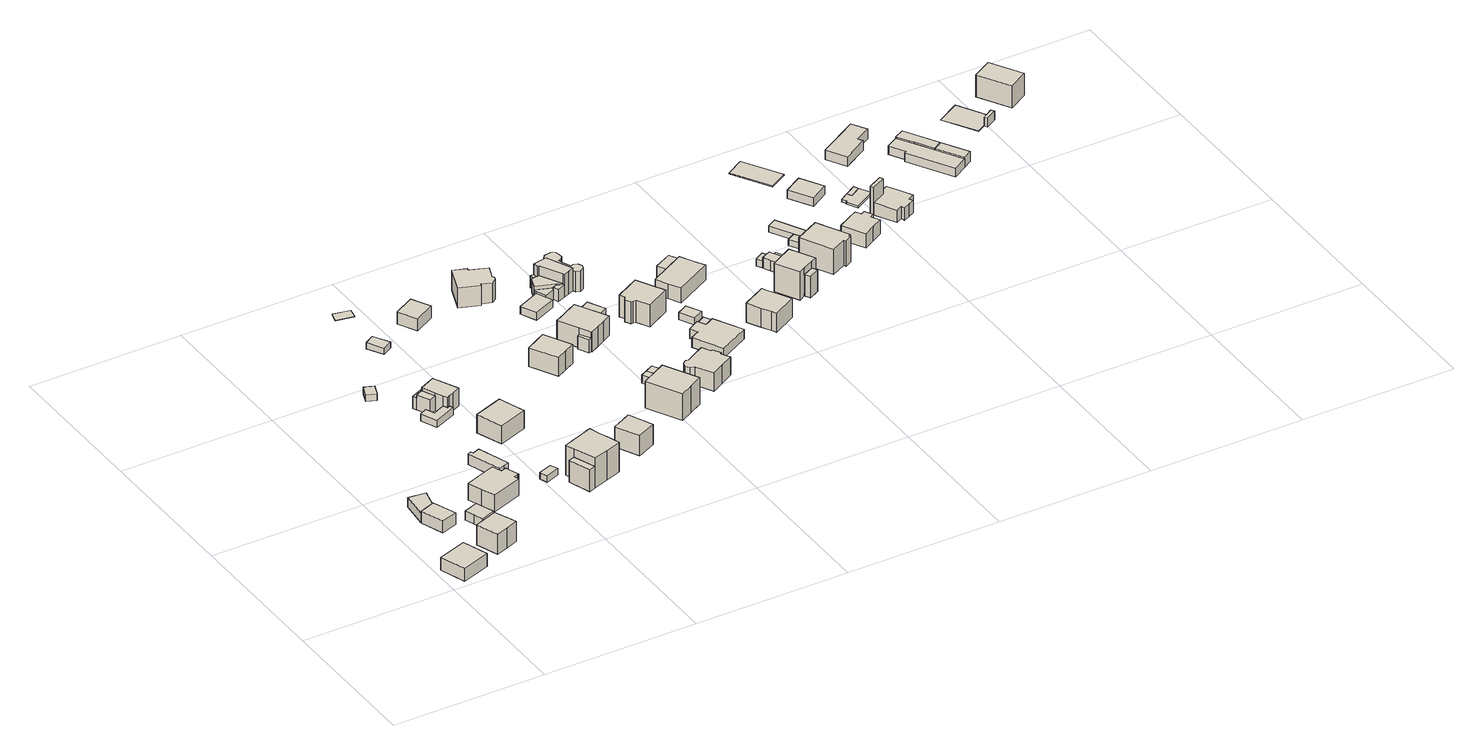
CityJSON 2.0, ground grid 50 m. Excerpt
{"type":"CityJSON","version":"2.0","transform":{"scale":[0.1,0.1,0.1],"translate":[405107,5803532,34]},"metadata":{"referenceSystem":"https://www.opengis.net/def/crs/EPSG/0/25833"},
"CityObjects":{
"building1":{"type":"Building","attributes":{"Gemeindeschluessel":"11000009","BezugspunktDach":"2200","function":"31001_1010","measuredHeight":5.51,"storeysAboveGround":1},"address":[{"country":"Germany","locality":"Berlin","thoroughfareNumber":"246","thoroughfareName":"Waldstraße"}],"geometry":[{"type":"Solid","lod":"1","boundaries":[[[[0,1,2,3]],[[4,5,6,7]],[[4,7,3,2]],[[5,4,2,1]],[[6,5,1,0]],[[7,6,0,3]]]]}]},
"building2":{"type":"Building","attributes":{"Gemeindeschluessel":"11000009","BezugspunktDach":"2200","function":"31001_2463","measuredHeight":4.89,"storeysAboveGround":1},"address":[{"country":"Germany","locality":"Berlin","thoroughfareNumber":"244 (3)","thoroughfareName":"Waldstraße"}],"geometry":[{"type":"Solid","lod":"1","boundaries":[[[[8,9,10,11,12]],[[13,14,15,16,17]],[[13,17,12,11]],[[14,13,11,10]],[[15,14,10,9]],[[16,15,9,8]],[[17,16,8,12]]]]}]},
"building3":{"type":"Building","attributes":{"Gemeindeschluessel":"11000009","BezugspunktDach":"2200","function":"31001_2723","measuredHeight":3.29,"storeysAboveGround":1},"address":[{"country":"Germany","locality":"Berlin","thoroughfareNumber":"244 (4)","thoroughfareName":"Waldstraße"}],"geometry":[{"type":"Solid","lod":"1","boundaries":[[[[18,19,20,21]],[[22,23,14,17]],[[22,17,21,20]],[[23,22,20,19]],[[14,23,19,18]],[[17,14,18,21]]]]}]},
"building4":{"type":"Building","attributes":{"Gemeindeschluessel":"11000009","function":"31001_1010"},"address":[{"country":"Germany","locality":"Berlin","thoroughfareNumber":"244","thoroughfareName":"Waldstraße"}],"children":["building4-1","building4-2"]},
"building4-1":{"type":"BuildingPart","attributes":{"BezugspunktDach":"2200","measuredHeight":8.84,"storeysAboveGround":1},"parents":["building4"],"geometry":[{"type":"MultiSurface","lod":"1","boundaries":[[[24,25,26,27,28,29,30,31,32]],[[33,34,35,36,37,38,39,40,41]],[[33,41,32,31]],[[34,33,31,30]],[[42,43,30,29]],[[36,35,29,28]],[[37,36,28,27]],[[38,37,27,26]],[[39,38,26,25]],[[40,39,25,24]],[[41,40,24,32]],[[35,34,43,42]]]}]},
"building4-2":{"type":"BuildingPart","attributes":{"BezugspunktDach":"2200","measuredHeight":4.68,"storeysAboveGround":1},"parents":["building4"],"geometry":[{"type":"Solid","lod":"1","boundaries":[[[[42,44,45,46,47,48,43]],[[49,50,51,52,36,35,34]],[[49,34,43,48]],[[50,49,48,47]],[[51,50,47,46]],[[52,51,46,45]],[[36,52,45,44]],[[35,36,44,42]],[[34,35,42,43]]]]}]},
"building5":{"type":"Building","attributes":{"Gemeindeschluessel":"11000009","BezugspunktDach":"2200","function":"31001_2000","measuredHeight":2.93,"storeysAboveGround":1},"address":[{"country":"Germany","locality":"Berlin","thoroughfareNumber":"244 (1)","thoroughfareName":"Waldstraße"}],"geometry":[{"type":"Solid","lod":"1","boundaries":[[[[53,54,55,56]],[[57,58,59,60]],[[57,60,56,55]],[[58,57,55,54]],[[59,58,54,53]],[[60,59,53,56]]]]}]},
"building6":{"type":"Building","attributes":{"Gemeindeschluessel":"11000009","BezugspunktDach":"2200","function":"31001_2000","measuredHeight":3.67,"storeysAboveGround":1},"address":[{"country":"Germany","locality":"Berlin","thoroughfareNumber":"244 (2)","thoroughfareName":"Waldstraße"}],"geometry":[{"type":"Solid","lod":"1","boundaries":[[[[61,62,63,64,65,66]],[[67,68,69,70,71,72]],[[67,72,66,65]],[[68,67,65,64]],[[69,68,64,63]],[[70,69,63,62]],[[71,70,62,61]],[[72,71,61,66]]]]}]},
"building7":{"type":"Building","attributes":{"Gemeindeschluessel":"11000009","BezugspunktDach":"2200","function":"31001_1010","measuredHeight":7.66,"storeysAboveGround":1},"address":[{"country":"Germany","locality":"Berlin","thoroughfareNumber":"242","thoroughfareName":"Waldstraße"}],"geometry":[{"type":"Solid","lod":"1","boundaries":[[[[73,74,75,76,77,78,79,80,81,82,83,84]],[[85,86,87,88,89,90,91,92,93,94,95,96]],[[85,96,84,83]],[[86,85,83,82]],[[87,86,82,81]],[[88,87,81,80]],[[89,88,80,79]],[[90,89,79,78]],[[91,90,78,77]],[[92,91,77,76]],[[93,92,76,75]],[[94,93,75,74]],[[95,94,74,73]],[[96,95,73,84]]]]}]},
"building8":{"type":"Building","attributes":{"Gemeindeschluessel":"11000009","BezugspunktDach":"2200","function":"31001_2000","measuredHeight":4.67,"storeysAboveGround":1},"address":[{"country":"Germany","locality":"Berlin","thoroughfareNumber":"242 (1)","thoroughfareName":"Waldstraße"}],"geometry":[{"type":"Solid","lod":"1","boundaries":[[[[97,98,99,100,101,102,103,104]],[[105,106,107,108,109,110,111,112]],[[105,112,104,103]],[[106,105,103,102]],[[107,106,102,101]],[[108,107,101,100]],[[109,108,100,99]],[[110,109,99,98]],[[111,110,98,97]],[[112,111,97,104]]]]}]},
"building9":{"type":"Building","attributes":{"Gemeindeschluessel":"11000009","BezugspunktDach":"2200","function":"31001_2000","measuredHeight":2.25,"storeysAboveGround":1},"address":[{"country":"Germany","locality":"Berlin","thoroughfareNumber":"1 (2)","thoroughfareName":"Heckenweg"}],"geometry":[{"type":"Solid","lod":"1","boundaries":[[[[113,114,115,116]],[[117,118,119,120]],[[117,120,116,115]],[[118,117,115,114]],[[119,118,114,113]],[[120,119,113,116]]]]}]},
"building10":{"type":"Building","attributes":{"Gemeindeschluessel":"11000009","BezugspunktDach":"2200","function":"31001_2000","measuredHeight":2.16,"storeysAboveGround":1},"address":[{"country":"Germany","locality":"Berlin","thoroughfareNumber":"240 (1)","thoroughfareName":"Waldstraße"}],"geometry":[{"type":"Solid","lod":"1","boundaries":[[[[121,122,123,124]],[[125,126,127,128]],[[125,128,124,123]],[[126,125,123,122]],[[127,126,122,121]],[[128,127,121,124]]]]}]},
"building11":{"type":"Building","attributes":{"Gemeindeschluessel":"11000009","BezugspunktDach":"2200","function":"31001_2000","measuredHeight":2.41,"storeysAboveGround":1},"address":[{"country":"Germany","locality":"Berlin","thoroughfareNumber":"1 (1)","thoroughfareName":"Heckenweg"}],"geometry":[{"type":"Solid","lod":"1","boundaries":[[[[129,130,131,132,133,134,135,136]],[[137,138,139,140,141,142,143,144]],[[137,144,136,135]],[[138,137,135,134]],[[139,138,134,133]],[[140,139,133,132]],[[141,140,132,131]],[[142,141,131,130]],[[143,142,130,129]],[[144,143,129,136]]]]}]},
"building12":{"type":"Building","attributes":{"Gemeindeschluessel":"11000009","function":"31001_1010"},"address":[{"country":"Germany","locality":"Berlin","thoroughfareNumber":"1","thoroughfareName":"Heckenweg"}],"children":["building12-1","building12-2","building12-3"]},
"building12-1":{"type":"BuildingPart","attributes":{"BezugspunktDach":"2200","measuredHeight":7.03,"storeysAboveGround":2},"parents":["building12"],"geometry":[{"type":"MultiSurface","lod":"1","boundaries":[[[145,146,147,148,149,150,151,152,153,154]],[[155,156,157,158,159,141,140,139,160,161]],[[162,163,154,153]],[[156,155,153,152],[156,164,162,155]],[[157,156,152,151]],[[158,157,151,150]],[[159,158,150,149]],[[141,159,149,148]],[[140,141,148,147]],[[139,140,147,146]],[[160,139,146,145]],[[165,166,145,154]],[[155,161,163,162]],[[162,164,156,155]],[[161,160,166,165]]]}]},
"building12-2":{"type":"BuildingPart","attributes":{"BezugspunktDach":"2200","measuredHeight":5.03,"storeysAboveGround":2},"parents":["building12"],"geometry":[{"type":"MultiSurface","lod":"1","boundaries":[[[167,166,165,168]],[[161,160,169,170]],[[161,170,161,163,171,168,165]],[[169,160,166,167]],[[170,169,167,168]],[[171,163,161,170]],[[161,165,166,160]]]}]},
"building12-3":{"type":"BuildingPart","attributes":{"BezugspunktDach":"2200","measuredHeight":3.96,"storeysAboveGround":2},"parents":["building12"],"geometry":[{"type":"MultiSurface","lod":"1","boundaries":[[[171,164,172,173]],[[174,156,170,175]],[[174,175,173,172]],[[156,174,172,164]],[[175,170,171,173]],[[155,162,163,161]],[[161,163,171,170]],[[156,164,162,155]]]}]},
"building13":{"type":"Building","attributes":{"Gemeindeschluessel":"11000009","BezugspunktDach":"2200","function":"31001_1010","measuredHeight":7.58,"storeysAboveGround":1},"address":[{"country":"Germany","locality":"Berlin","thoroughfareNumber":"240A","thoroughfareName":"Waldstraße"}],"geometry":[{"type":"Solid","lod":"1","boundaries":[[[[176,177,178,179,180]],[[181,182,183,184,185]],[[181,185,180,179]],[[182,181,179,178]],[[183,182,178,177]],[[184,183,177,176]],[[185,184,176,180]]]]}]},
"building14":{"type":"Building","attributes":{"Gemeindeschluessel":"11000009","function":"31001_1010"},"address":[{"country":"Germany","locality":"Berlin","thoroughfareNumber":"240","thoroughfareName":"Waldstraße"}],"children":["building14-1","building14-2","building14-3"]},
"building14-1":{"type":"BuildingPart","attributes":{"BezugspunktDach":"2200","measuredHeight":12.95,"storeysAboveGround":2},"parents":["building14"],"geometry":[{"type":"MultiSurface","lod":"1","boundaries":[[[186,187,188,189,190,191,192,193,194,195]],[[196,197,198,199,200,201,202,203,204,205]],[[196,205,195,194]],[[197,196,194,193]],[[198,197,193,192]],[[199,198,192,191]],[[206,207,199,191,190]],[[201,200,190,189]],[[202,201,189,188]],[[203,202,188,187]],[[208,209,203,187,186]],[[205,204,186,195]],[[200,199,207,206]],[[204,203,209,208]]]}]},
"building14-2":{"type":"BuildingPart","attributes":{"BezugspunktDach":"2200","measuredHeight":7.35,"storeysAboveGround":2},"parents":["building14"],"geometry":[{"type":"MultiSurface","lod":"1","boundaries":[[[210,209,208,211]],[[204,203,212,213]],[[204,213,211,208]],[[212,203,209,210]],[[213,212,210,211]],[[203,204,208,209,214]]]}]},
"building14-3":{"type":"BuildingPart","attributes":{"BezugspunktDach":"2200","measuredHeight":8.91,"storeysAboveGround":2},"parents":["building14"],"geometry":[{"type":"Solid","lod":"1","boundaries":[[[[206,215,216,207]],[[217,218,200,199]],[[217,199,207,216]],[[218,217,216,215]],[[200,218,215,206]],[[200,206,200,199]],[[199,200,206,207]]]]}]},
"building15":{"type":"Building","attributes":{"Gemeindeschluessel":"11000009","BezugspunktDach":"2200","function":"31001_2000","measuredHeight":2.08,"storeysAboveGround":1},"address":[{"country":"Germany","locality":"Berlin","thoroughfareNumber":"1 (3)","thoroughfareName":"Heckenweg"}],"geometry":[{"type":"Solid","lod":"1","boundaries":[[[[219,220,221,222]],[[223,224,225,226]],[[223,226,222,221]],[[224,223,221,220]],[[225,224,220,219]],[[226,225,219,222]]]]}]},
"building16":{"type":"Building","attributes":{"Gemeindeschluessel":"11000009","BezugspunktDach":"2200","function":"31001_2000","measuredHeight":0.086,"storeysAboveGround":1},"address":[{"country":"Germany","locality":"Berlin","thoroughfareNumber":"2 (1)","thoroughfareName":"Heckenweg"}],"geometry":[{"type":"Solid","lod":"1","boundaries":[[[[227,228,229,230,231]],[[232,233,234,235,236]],[[232,236,231,230]],[[233,232,230,229]],[[234,233,229,228]],[[235,234,228,227]],[[236,235,227,231]]]]}]},
"building17":{"type":"Building","attributes":{"Gemeindeschluessel":"11000009","BezugspunktDach":"2200","function":"31001_1010","measuredHeight":8.72,"storeysAboveGround":2},"address":[{"country":"Germany","locality":"Berlin","thoroughfareNumber":"238","thoroughfareName":"Waldstraße"}],"geometry":[{"type":"Solid","lod":"1","boundaries":[[[[237,238,239,240]],[[241,242,243,244]],[[241,244,240,239]],[[242,241,239,238]],[[243,242,238,237]],[[244,243,237,240]]]]}]},
"building18":{"type":"Building","attributes":{"Gemeindeschluessel":"11000009","BezugspunktDach":"2200","function":"31001_1010","measuredHeight":5.09,"storeysAboveGround":1},"address":[{"country":"Germany","locality":"Berlin","thoroughfareNumber":"2","thoroughfareName":"Heckenweg"}],"geometry":[{"type":"Solid","lod":"1","boundaries":[[[[245,246,247,248,249]],[[250,251,252,253,254]],[[250,254,249,248]],[[251,250,248,247]],[[252,251,247,246]],[[253,252,246,245]],[[254,253,245,249]]]]}]},
"building19":{"type":"Building","attributes":{"Gemeindeschluessel":"11000009","BezugspunktDach":"2200","function":"31001_1010","measuredHeight":7.8,"storeysAboveGround":1},"address":[{"country":"Germany","locality":"Berlin","thoroughfareNumber":"5","thoroughfareName":"Heckenweg"}],"geometry":[{"type":"Solid","lod":"1","boundaries":[[[[255,256,257,258,259,260]],[[261,262,263,264,265,266]],[[261,266,260,259]],[[262,261,259,258]],[[263,262,258,257]],[[264,263,257,256]],[[265,264,256,255]],[[266,265,255,260]]]]}]},
"building20":{"type":"Building","attributes":{"Gemeindeschluessel":"11000009","BezugspunktDach":"2200","function":"31001_1010","measuredHeight":10.52,"storeysAboveGround":1},"address":[{"country":"Germany","locality":"Berlin","thoroughfareNumber":"236","thoroughfareName":"Waldstraße"}],"geometry":[{"type":"Solid","lod":"1","boundaries":[[[[267,268,269,270,271,272]],[[273,274,275,276,277,278]],[[273,278,272,271]],[[274,273,271,270]],[[275,274,270,269]],[[276,275,269,268]],[[277,276,268,267]],[[278,277,267,272]]]]}]},
"building21":{"type":"Building","attributes":{"Gemeindeschluessel":"11000009","BezugspunktDach":"2200","function":"31001_1010","measuredHeight":6.75,"storeysAboveGround":1},"address":[{"country":"Germany","locality":"Berlin","thoroughfareNumber":"3","thoroughfareName":"Heckenweg"}],"geometry":[{"type":"Solid","lod":"1","boundaries":[[[[279,280,281,282,283,284,285,286,287,288,289]],[[290,291,292,293,294,295,296,297,298,299,300]],[[290,300,289,288]],[[291,290,288,287]],[[292,291,287,286]],[[293,292,286,285]],[[294,293,285,284]],[[295,294,284,283]],[[296,295,283,282]],[[297,296,282,281]],[[298,297,281,280]],[[299,298,280,279]],[[300,299,279,289]]]]}]},
"building22":{"type":"Building","attributes":{"Gemeindeschluessel":"11000009","BezugspunktDach":"2200","function":"51009_1610","measuredHeight":4.57,"storeysAboveGround":0},"address":[{"country":"Germany","locality":"Berlin"}],"geometry":[{"type":"Solid","lod":"1","boundaries":[[[[301,302,303,304]],[[305,306,307,308]],[[305,308,304,303]],[[306,305,303,302]],[[307,306,302,301]],[[308,307,301,304]]]]}]},
"building23":{"type":"Building","attributes":{"Gemeindeschluessel":"11000009","BezugspunktDach":"2200","function":"31001_2000","measuredHeight":2.62,"storeysAboveGround":1},"address":[{"country":"Germany","locality":"Berlin","thoroughfareNumber":"236 (1)","thoroughfareName":"Waldstraße"}],"geometry":[{"type":"Solid","lod":"1","boundaries":[[[[309,310,311,312]],[[313,314,315,316]],[[313,316,312,311]],[[314,313,311,310]],[[315,314,310,309]],[[316,315,309,312]]]]}]},
"building24":{"type":"Building","attributes":{"Gemeindeschluessel":"11000009","BezugspunktDach":"2200","function":"31001_2000","measuredHeight":2.77,"storeysAboveGround":1},"address":[{"country":"Germany","locality":"Berlin","thoroughfareNumber":"234 (1)","thoroughfareName":"Waldstraße"}],"geometry":[{"type":"Solid","lod":"1","boundaries":[[[[310,317,318,311]],[[319,320,321,322]],[[319,322,311,318]],[[320,319,318,317]],[[321,320,317,310]],[[322,321,310,311]]]]}]},
"building25":{"type":"Building","attributes":{"Gemeindeschluessel":"11000009","BezugspunktDach":"2200","function":"31001_1010","measuredHeight":8.97,"storeysAboveGround":1},"address":[{"country":"Germany","locality":"Berlin","thoroughfareNumber":"234A","thoroughfareName":"Waldstraße"}],"geometry":[{"type":"Solid","lod":"1","boundaries":[[[[323,324,325,326,327,328,329,330,331,332]],[[333,334,335,336,337,338,339,340,341,342]],[[333,342,332,331]],[[334,333,331,330]],[[335,334,330,329]],[[336,335,329,328]],[[337,336,328,327]],[[338,337,327,326]],[[339,338,326,325]],[[340,339,325,324]],[[341,340,324,323]],[[342,341,323,332]]]]}]},
"building26":{"type":"Building","attributes":{"Gemeindeschluessel":"11000009","BezugspunktDach":"2200","function":"51009_1611","measuredHeight":2.67,"storeysAboveGround":0},"address":[{"country":"Germany","locality":"Berlin"}],"geometry":[{"type":"Solid","lod":"1","boundaries":[[[[343,344,345,346,347]],[[348,349,350,351,352]],[[348,352,347,346]],[[349,348,346,345]],[[350,349,345,344]],[[351,350,344,343]],[[352,351,343,347]]]]}]},
"building27":{"type":"Building","attributes":{"Gemeindeschluessel":"11000009","BezugspunktDach":"2200","function":"31001_1010","measuredHeight":8.38,"storeysAboveGround":1},"address":[{"country":"Germany","locality":"Berlin","thoroughfareNumber":"234","thoroughfareName":"Waldstraße"}],"geometry":[{"type":"Solid","lod":"1","boundaries":[[[[353,354,355,356,357,358,359,360,361,362,363,364,365,366,367]],[[368,369,370,371,372,373,374,375,376,377,378,379,380,381,382]],[[368,382,367,366]],[[369,368,366,365]],[[370,369,365,364]],[[371,370,364,363]],[[372,371,363,362]],[[373,372,362,361]],[[374,373,361,360]],[[375,374,360,359]],[[376,375,359,358]],[[377,376,358,357]],[[378,377,357,356]],[[379,378,356,355]],[[380,379,355,354]],[[381,380,354,353]],[[382,381,353,367]]]]}]},
"building28":{"type":"Building","attributes":{"Gemeindeschluessel":"11000009","BezugspunktDach":"2200","function":"31001_2463","measuredHeight":3.58,"storeysAboveGround":1},"address":[{"country":"Germany","locality":"Berlin","thoroughfareNumber":"232A (1)","thoroughfareName":"Waldstraße"}],"geometry":[{"type":"Solid","lod":"1","boundaries":[[[[383,384,385,386]],[[387,388,389,390]],[[387,390,386,385]],[[388,387,385,384]],[[389,388,384,383]],[[390,389,383,386]]]]}]},
"building29":{"type":"Building","attributes":{"Gemeindeschluessel":"11000009","function":"31001_1010"},"address":[{"country":"Germany","locality":"Berlin","thoroughfareNumber":"4","thoroughfareName":"Heckenweg"}],"children":["building29-1","building29-2","building29-3","building29-4","building29-5","building29-6"]},
"building29-1":{"type":"BuildingPart","attributes":{"BezugspunktDach":"2200","measuredHeight":8.75,"storeysAboveGround":2},"parents":["building29"],"geometry":[{"type":"MultiSurface","lod":"1","boundaries":[[[391,392,393,394,395,396,397,398,399]],[[400,401,402,403,404,405,406,407,408]],[[400,408,399,398]],[[401,400,398,397]],[[409,410,401,397,396]],[[403,402,396,395]],[[404,403,395,394]],[[405,404,394,393],[411,412,413,414]],[[415,416,405,393,392]],[[407,417,415,392,391]],[[418,419,391,399]],[[408,407,420,421]],[[402,401,410,409]],[[406,405,416,415]],[[406,415,417,407]],[[421,420,419,418]]]}]},
"building29-2":{"type":"BuildingPart","attributes":{"BezugspunktDach":"2200","measuredHeight":3.2,"storeysAboveGround":2},"parents":["building29"],"geometry":[{"type":"MultiSurface","lod":"1","boundaries":[[[422,423,424,425,426,427]],[[428,429,430,349,348,431]],[[428,431,427,426]],[[430,429,432,433]],[[349,430,424,423]],[[348,349,423,422]],[[431,348,422,427]],[[429,428,426,425]],[[433,432,425,424]]]}]},
"building29-3":{"type":"BuildingPart","attributes":{"BezugspunktDach":"2200","measuredHeight":4.5,"storeysAboveGround":2},"parents":["building29"],"geometry":[{"type":"MultiSurface","lod":"1","boundaries":[[[434,416,415,417,435,436,437]],[[438,439,407,406,405,429,428]],[[438,428,437,436]],[[439,438,436,435]],[[407,439,440,441,420,419,442,435,417]],[[443,413,416,434]],[[429,405,412,432]],[[428,426,425,429,434,437]],[[442,419,420,441,440]],[[417,415,406,407]],[[405,406,415,416,444]],[[432,412,413,443]],[[429,425,426,428]]]}]},
"building29-4":{"type":"BuildingPart","attributes":{"BezugspunktDach":"2200","measuredHeight":6.95,"storeysAboveGround":2},"parents":["building29"],"geometry":[{"type":"Solid","lod":"1","boundaries":[[[[410,409,445,446,447,448,449,450,451,452,453,454,455,456,457,458,459]],[[460,461,462,463,464,465,466,467,468,469,470,471,472,473,402,401,474]],[[460,474,459,458]],[[461,460,458,457]],[[462,461,457,456]],[[463,462,456,455]],[[464,463,455,454]],[[465,464,454,453]],[[466,465,453,452]],[[467,466,452,451]],[[468,467,451,450]],[[469,468,450,449]],[[470,469,449,448]],[[471,470,448,447]],[[472,471,447,446]],[[473,472,446,445]],[[402,473,445,409]],[[474,401,410,459]],[[401,402,409,410]]]]}]},
"building29-5":{"type":"BuildingPart","attributes":{"BezugspunktDach":"2200","measuredHeight":4.09,"storeysAboveGround":2},"parents":["building29"],"geometry":[{"type":"MultiSurface","lod":"1","boundaries":[[[475,414,413,443,476]],[[432,412,411,477,433]],[[425,424,433,476,443]],[[477,411,414,475]],[[433,477,475,476]],[[432,433,424,425]],[[412,432,443,413]],[[412,413,414,411]]]}]},
"building29-6":{"type":"BuildingPart","attributes":{"BezugspunktDach":"2200","measuredHeight":4.08,"storeysAboveGround":2},"parents":["building29"],"geometry":[{"type":"MultiSurface","lod":"1","boundaries":[[[442,419,418,478]],[[421,420,441,479]],[[421,479,478,418]],[[479,441,442,478]],[[421,480,418,419,420]],[[441,420,419,442]]]}]},
"building30":{"type":"Building","attributes":{"Gemeindeschluessel":"11000009","BezugspunktDach":"2200","function":"31001_1010","measuredHeight":9.33,"storeysAboveGround":1},"address":[{"country":"Germany","locality":"Berlin","thoroughfareNumber":"232A","thoroughfareName":"Waldstraße"}],"geometry":[{"type":"Solid","lod":"1","boundaries":[[[[481,482,483,484,485,486,487,488,489,490]],[[491,492,493,494,495,496,497,498,499,500]],[[491,500,490,489]],[[492,491,489,488]],[[493,492,488,487]],[[494,493,487,486]],[[495,494,486,485]],[[496,495,485,484]],[[497,496,484,483]],[[498,497,483,482]],[[499,498,482,481]],[[500,499,481,490]]]]}]},
"building31":{"type":"Building","attributes":{"Gemeindeschluessel":"11000009","BezugspunktDach":"2200","function":"31001_1010","measuredHeight":3.3,"storeysAboveGround":1},"address":[{"country":"Germany","locality":"Berlin","thoroughfareNumber":"232","thoroughfareName":"Waldstraße"}],"geometry":[{"type":"Solid","lod":"1","boundaries":[[[[501,502,503,504,505,506,507,508]],[[509,510,511,512,513,514,515,516]],[[509,516,508,507]],[[510,509,507,506]],[[511,510,506,505]],[[512,511,505,504]],[[513,512,504,503]],[[514,513,503,502]],[[515,514,502,501]],[[516,515,501,508]]]]}]},
"building32":{"type":"Building","attributes":{"Gemeindeschluessel":"11000009","BezugspunktDach":"2200","function":"51009_1610","measuredHeight":2.79,"storeysAboveGround":0},"address":[{"country":"Germany","locality":"Berlin"}],"geometry":[{"type":"Solid","lod":"1","boundaries":[[[[517,518,519,520]],[[521,513,512,511]],[[521,511,520,519]],[[513,521,519,518]],[[512,513,518,517]],[[511,512,517,520]]]]}]},
"building33":{"type":"Building","attributes":{"Gemeindeschluessel":"11000009","BezugspunktDach":"2200","function":"31001_2000","measuredHeight":2.43,"storeysAboveGround":1},"address":[{"country":"Germany","locality":"Berlin","thoroughfareNumber":"232 (1)","thoroughfareName":"Waldstraße"}],"geometry":[{"type":"Solid","lod":"1","boundaries":[[[[522,523,524,525,526]],[[527,528,529,530,531]],[[527,531,526,525]],[[528,527,525,524]],[[529,528,524,523]],[[530,529,523,522]],[[531,530,522,526]]]]}]},
"building34":{"type":"Building","attributes":{"Gemeindeschluessel":"11000009","BezugspunktDach":"2200","function":"31001_1010","measuredHeight":5.61,"storeysAboveGround":1},"address":[{"country":"Germany","locality":"Berlin","thoroughfareNumber":"230","thoroughfareName":"Waldstraße"}],"geometry":[{"type":"Solid","lod":"1","boundaries":[[[[532,533,534,535,536,537,538]],[[539,540,541,542,543,544,545]],[[539,545,538,537]],[[540,539,537,536]],[[541,540,536,535]],[[542,541,535,534]],[[543,542,534,533]],[[544,543,533,532]],[[545,544,532,538]]]]}]},
"building35":{"type":"Building","attributes":{"Gemeindeschluessel":"11000009","BezugspunktDach":"2200","function":"51009_1610","measuredHeight":4.78,"storeysAboveGround":0},"address":[{"country":"Germany","locality":"Berlin"}],"geometry":[{"type":"Solid","lod":"1","boundaries":[[[[546,547,548,549]],[[550,540,539,551]],[[550,551,549,548]],[[540,550,548,547]],[[539,540,547,546]],[[551,539,546,549]]]]}]},
"building36":{"type":"Building","attributes":{"Gemeindeschluessel":"11000009","BezugspunktDach":"2200","function":"31001_1010","measuredHeight":8.59,"storeysAboveGround":1},"address":[{"country":"Germany","locality":"Berlin","thoroughfareNumber":"230A","thoroughfareName":"Waldstraße"}],"geometry":[{"type":"Solid","lod":"1","boundaries":[[[[552,553,554,555,556,557,558,559]],[[560,561,562,563,564,565,566,567]],[[560,567,559,558]],[[561,560,558,557]],[[562,561,557,556]],[[563,562,556,555]],[[564,563,555,554]],[[565,564,554,553]],[[566,565,553,552]],[[567,566,552,559]]]]}]},
"building37":{"type":"Building","attributes":{"Gemeindeschluessel":"11000009","function":"31001_1010"},"address":[{"country":"Germany","locality":"Berlin","thoroughfareNumber":"228","thoroughfareName":"Waldstraße"}],"children":["building37-1","building37-2"]},
"building37-1":{"type":"BuildingPart","attributes":{"BezugspunktDach":"2200","measuredHeight":11.07,"storeysAboveGround":2},"parents":["building37"],"geometry":[{"type":"MultiSurface","lod":"1","boundaries":[[[568,569,570,571,572,573]],[[574,575,576,577,578,579]],[[574,579,573,572]],[[575,574,572,571]],[[576,575,571,570]],[[580,581,570,569]],[[577,576,582,583,584,585]],[[578,577,569,568]],[[579,578,568,573]],[[585,584,583,582,581,580]]]}]},
"building37-2":{"type":"BuildingPart","attributes":{"BezugspunktDach":"2200","measuredHeight":7.32,"storeysAboveGround":2},"parents":["building37"],"geometry":[{"type":"MultiSurface","lod":"1","boundaries":[[[586,587,581,580]],[[583,588,589,584]],[[588,583,581,587]],[[589,588,587,586]],[[584,589,586,580]],[[584,590,580,581,583]]]}]},
"building38":{"type":"Building","attributes":{"Gemeindeschluessel":"11000009","BezugspunktDach":"2200","function":"51009_1610","measuredHeight":2.32,"storeysAboveGround":0},"address":[{"country":"Germany","locality":"Berlin"}],"geometry":[{"type":"Solid","lod":"1","boundaries":[[[[591,592,593,594]],[[595,596,597,598]],[[595,598,594,593]],[[596,595,593,592]],[[597,596,592,591]],[[598,597,591,594]]]]}]},
"building39":{"type":"Building","attributes":{"Gemeindeschluessel":"11000009","BezugspunktDach":"2200","function":"31001_2000","measuredHeight":4.74,"storeysAboveGround":1},"address":[{"country":"Germany","locality":"Berlin","thoroughfareNumber":"228 (1)","thoroughfareName":"Waldstraße"}],"geometry":[{"type":"Solid","lod":"1","boundaries":[[[[599,600,601,602,603,604,605]],[[606,607,608,609,610,611,612]],[[606,612,605,604]],[[607,606,604,603]],[[608,607,603,602]],[[609,608,602,601]],[[610,609,601,600]],[[611,610,600,599]],[[612,611,599,605]]]]}]},
"building40":{"type":"Building","attributes":{"Gemeindeschluessel":"11000009","BezugspunktDach":"2200","function":"31001_2000","measuredHeight":3.04,"storeysAboveGround":1},"address":[{"country":"Germany","locality":"Berlin","thoroughfareNumber":"226 (1)","thoroughfareName":"Waldstraße"}],"geometry":[{"type":"Solid","lod":"1","boundaries":[[[[613,614,615,616]],[[617,618,609,607]],[[617,607,616,615]],[[618,617,615,614]],[[609,618,614,613]],[[607,609,613,616]]]]}]},
"building41":{"type":"Building","attributes":{"Gemeindeschluessel":"11000009","BezugspunktDach":"2200","function":"31001_1010","measuredHeight":10.51,"storeysAboveGround":2},"address":[{"country":"Germany","locality":"Berlin","thoroughfareNumber":"226","thoroughfareName":"Waldstraße"}],"geometry":[{"type":"Solid","lod":"1","boundaries":[[[[619,620,621,622,623,624,625,626]],[[627,628,629,630,631,632,633,634]],[[627,634,626,625]],[[628,627,625,624]],[[629,628,624,623]],[[630,629,623,622]],[[631,630,622,621]],[[632,631,621,620]],[[633,632,620,619]],[[634,633,619,626]]]]}]},
"building42":{"type":"Building","attributes":{"Gemeindeschluessel":"11000009","BezugspunktDach":"2200","function":"51009_1610","measuredHeight":1.93,"storeysAboveGround":0},"address":[{"country":"Germany","locality":"Berlin"}],"geometry":[{"type":"Solid","lod":"1","boundaries":[[[[635,636,637,638]],[[639,640,641,642]],[[639,642,638,637]],[[640,639,637,636]],[[641,640,636,635]],[[642,641,635,638]]]]}]},
"building43":{"type":"Building","attributes":{"Gemeindeschluessel":"11000009","BezugspunktDach":"2200","function":"31001_2000","measuredHeight":2,"storeysAboveGround":1},"address":[{"country":"Germany","locality":"Berlin","thoroughfareNumber":"226 (2)","thoroughfareName":"Waldstraße"}],"geometry":[{"type":"Solid","lod":"1","boundaries":[[[[637,636,643,644,645,646]],[[647,648,649,640,639,650]],[[647,650,646,645]],[[648,647,645,644]],[[649,648,644,643]],[[640,649,643,636]],[[639,640,636,637]],[[650,639,637,646]]]]}]},
"building44":{"type":"Building","attributes":{"Gemeindeschluessel":"11000009","BezugspunktDach":"2200","function":"31001_1010","measuredHeight":6.69,"storeysAboveGround":1},"address":[{"country":"Germany","locality":"Berlin","thoroughfareNumber":"224","thoroughfareName":"Waldstraße"}],"geometry":[{"type":"Solid","lod":"1","boundaries":[[[[651,652,653,654,655,656,657,658,659]],[[660,661,662,663,664,665,666,667,668]],[[660,668,659,658]],[[661,660,658,657]],[[662,661,657,656]],[[663,662,656,655]],[[664,663,655,654]],[[665,664,654,653]],[[666,665,653,652]],[[667,666,652,651]],[[668,667,651,659]]]]}]},
"building45":{"type":"Building","attributes":{"Gemeindeschluessel":"11000009","BezugspunktDach":"2200","function":"31001_1010","measuredHeight":0.3,"storeysAboveGround":1},"address":[{"country":"Germany","locality":"Berlin","thoroughfareNumber":"222A","thoroughfareName":"Waldstraße"}],"geometry":[{"type":"Solid","lod":"1","boundaries":[[[[669,670,671,672]],[[673,674,675,676]],[[673,676,672,671]],[[674,673,671,670]],[[675,674,670,669]],[[676,675,669,672]]]]}]},
"building46":{"type":"Building","attributes":{"Gemeindeschluessel":"11000009","BezugspunktDach":"2200","function":"31001_1010","measuredHeight":2.77,"storeysAboveGround":1},"address":[{"country":"Germany","locality":"Berlin","thoroughfareNumber":"222A (1)","thoroughfareName":"Waldstraße"}],"geometry":[{"type":"Solid","lod":"1","boundaries":[[[[677,678,679,680]],[[681,682,683,684]],[[681,684,680,679]],[[682,681,679,678]],[[683,682,678,677]],[[684,683,677,680]]]]}]},
"building47":{"type":"Building","attributes":{"Gemeindeschluessel":"11000009","BezugspunktDach":"2200","function":"51009_1610","measuredHeight":9.26,"storeysAboveGround":0},"address":[{"country":"Germany","locality":"Berlin"}],"geometry":[{"type":"Solid","lod":"1","boundaries":[[[[685,686,687,688]],[[689,690,691,692]],[[689,692,688,687]],[[690,689,687,686]],[[691,690,686,685]],[[692,691,685,688]]]]}]},
"building48":{"type":"Building","attributes":{"Gemeindeschluessel":"11000009","BezugspunktDach":"2200","function":"31001_2000","measuredHeight":0.741,"storeysAboveGround":1},"address":[{"country":"Germany","locality":"Berlin","thoroughfareNumber":"222 (1)","thoroughfareName":"Waldstraße"}],"geometry":[{"type":"Solid","lod":"1","boundaries":[[[[693,694,695,696,697,698,699,700]],[[701,702,703,704,705,706,707,708]],[[701,708,700,699]],[[702,701,699,698]],[[703,702,698,697]],[[704,703,697,696]],[[705,704,696,695]],[[706,705,695,694]],[[707,706,694,693]],[[708,707,693,700]]]]}]},
"building49":{"type":"Building","attributes":{"Gemeindeschluessel":"11000009","BezugspunktDach":"2200","function":"51009_1610","measuredHeight":0.74,"storeysAboveGround":0},"address":[{"country":"Germany","locality":"Berlin"}],"geometry":[{"type":"Solid","lod":"1","boundaries":[[[[698,697,709,699]],[[710,711,712,713]],[[710,713,699,709]],[[711,710,709,697]],[[712,711,697,698]],[[713,712,698,699]]]]}]},
"building50":{"type":"Building","attributes":{"Gemeindeschluessel":"11000009","BezugspunktDach":"2200","function":"31001_1010","measuredHeight":6.33,"storeysAboveGround":1},"address":[{"country":"Germany","locality":"Berlin","thoroughfareNumber":"222","thoroughfareName":"Waldstraße"}],"geometry":[{"type":"Solid","lod":"1","boundaries":[[[[714,715,716,717,718,719,720,721,722,723,724,725]],[[690,689,726,727,728,729,730,731,732,733,734,691]],[[690,691,725,724]],[[689,690,724,723]],[[726,689,723,722]],[[727,726,722,721]],[[728,727,721,720]],[[729,728,720,719]],[[730,729,719,718]],[[731,730,718,717]],[[732,731,717,716]],[[733,732,716,715]],[[734,733,715,714]],[[691,734,714,725]]]]}]},
"building51":{"type":"Building","attributes":{"Gemeindeschluessel":"11000009","BezugspunktDach":"2200","function":"31001_2000","measuredHeight":3.33,"storeysAboveGround":1},"address":[{"country":"Germany","locality":"Berlin","thoroughfareNumber":"220 (1)","thoroughfareName":"Waldstraße"}],"geometry":[{"type":"Solid","lod":"1","boundaries":[[[[735,736,737,738,739,740]],[[741,742,743,744,745,746]],[[741,746,740,739]],[[742,741,739,738]],[[743,742,738,737]],[[744,743,737,736]],[[745,744,736,735]],[[746,745,735,740]]]]}]},
"building52":{"type":"Building","attributes":{"Gemeindeschluessel":"11000009","BezugspunktDach":"2200","function":"31001_2000","measuredHeight":2.88,"storeysAboveGround":1},"address":[{"country":"Germany","locality":"Berlin","thoroughfareNumber":"220","thoroughfareName":"Waldstraße"}],"geometry":[{"type":"Solid","lod":"1","boundaries":[[[[747,748,749,750,751,752,753,754,755]],[[756,757,758,759,760,761,762,763,764]],[[756,764,755,754]],[[757,756,754,753]],[[758,757,753,752]],[[759,758,752,751]],[[760,759,751,750]],[[761,760,750,749]],[[762,761,749,748]],[[763,762,748,747]],[[764,763,747,755]]]]}]},
"building53":{"type":"Building","attributes":{"Gemeindeschluessel":"11000009","BezugspunktDach":"2200","function":"31001_2000","measuredHeight":3.39,"storeysAboveGround":1},"address":[{"country":"Germany","locality":"Berlin","thoroughfareNumber":"218 (2)","thoroughfareName":"Waldstraße"}],"geometry":[{"type":"Solid","lod":"1","boundaries":[[[[765,766,767,768,769,770]],[[771,772,759,758,757,756]],[[771,756,770,769]],[[772,771,769,768]],[[759,772,768,767]],[[758,759,767,766]],[[757,758,766,765]],[[756,757,765,770]]]]}]},
"building54":{"type":"Building","attributes":{"Gemeindeschluessel":"11000009","BezugspunktDach":"2200","function":"31001_2000","measuredHeight":3.4,"storeysAboveGround":1},"address":[{"country":"Germany","locality":"Berlin","thoroughfareNumber":"218 (3)","thoroughfareName":"Waldstraße"}],"geometry":[{"type":"Solid","lod":"1","boundaries":[[[[773,774,768,767]],[[772,775,760,759]],[[772,759,767,768]],[[775,772,768,774]],[[760,775,774,773]],[[759,760,773,767]]]]}]},
"building55":{"type":"Building","attributes":{"Gemeindeschluessel":"11000009","BezugspunktDach":"2200","function":"31001_1010","measuredHeight":0.105,"storeysAboveGround":2},"address":[{"country":"Germany","locality":"Berlin","thoroughfareNumber":"216","thoroughfareName":"Waldstraße"}],"geometry":[{"type":"Solid","lod":"1","boundaries":[[[[776,777,778,779,780,781]],[[782,783,784,785,786,787]],[[782,787,781,780]],[[783,782,780,779]],[[784,783,779,778]],[[785,784,778,777]],[[786,785,777,776]],[[787,786,776,781]]]]}]},
"building56":{"type":"Building","attributes":{"Gemeindeschluessel":"11000009","BezugspunktDach":"2200","function":"51009_1610","measuredHeight":3,"storeysAboveGround":0},"address":[{"country":"Germany","locality":"Berlin"}],"geometry":[{"type":"Solid","lod":"1","boundaries":[[[[788,789,790,791]],[[792,793,794,795]],[[792,795,791,790]],[[793,792,790,789]],[[794,793,789,788]],[[795,794,788,791]]]]}]},
"building57":{"type":"Building","attributes":{"Gemeindeschluessel":"11000009","BezugspunktDach":"2200","function":"31001_1010","measuredHeight":9.86,"storeysAboveGround":2},"address":[{"country":"Germany","locality":"Berlin","thoroughfareNumber":"214","thoroughfareName":"Waldstraße"}],"geometry":[{"type":"Solid","lod":"1","boundaries":[[[[796,797,798,799]],[[800,801,802,803]],[[800,803,799,798]],[[801,800,798,797]],[[802,801,797,796]],[[803,802,796,799]]]]}]}
},
"vertices":[
[39,4,58],[132,37,58],[103,120,58],[10,88,58],[103,120,14],[132,37,14],[39,4,14],[10,88,14],
[112,247,54],[165,264,54],[136,340,54],[111,330,54],[85,321,54],[111,330,14],[136,340,14],[165,264,14],[112,247,14],[85,321,14],
[136,340,46],[151,404,46],[94,410,46],[85,321,46],[94,410,14],[151,404,14],
[189,74,82],[229,88,82],[268,103,82],[262,118,82],[256,134,82],[255,134,82],[239,174,82],[201,160,82],[163,146,82],[201,160,14],[239,174,14],[255,134,14],[256,134,14],[262,118,14],[268,103,14],[229,88,14],[189,74,14],[163,146,14],[255,134,61],[239,174,61],
[256,134,61],[267,139,61],[277,142,61],[262,183,61],[256,180,61],[256,180,14],[262,183,14],[277,142,14],[267,139,14],
[239,174,45],[256,180,45],[252,192,45],[235,186,45],[252,192,15],[256,180,15],[239,174,15],[235,186,15],
[210,238,46],[221,208,46],[267,226,46],[256,256,46],[245,285,46],[198,268,46],[245,285,15],[256,256,15],[267,226,15],[221,208,15],[210,238,15],[198,268,15],
[276,307,71],[293,262,71],[394,298,71],[392,303,71],[388,313,71],[402,318,71],[406,320,71],[394,350,71],[389,363,71],[372,357,71],[360,389,71],[259,352,71],[360,389,14],[372,357,14],[389,363,14],[394,350,14],[406,320,14],[402,318,14],[388,313,14],[392,303,14],[394,298,14],[293,262,14],[276,307,14],[259,352,14],
[390,397,50],[408,403,50],[426,409,50],[390,511,50],[373,505,50],[366,502,50],[363,511,50],[352,507,50],[363,511,13],[366,502,13],[373,505,13],[390,511,13],[426,409,13],[408,403,13],[390,397,13],[352,507,13],
[300,921,33],[314,958,33],[284,970,33],[270,933,33],[284,970,10],[314,958,10],[300,921,10],[270,933,10],
[497,313,36],[542,330,36],[532,355,36],[488,339,36],[532,355,14],[542,330,14],[497,313,14],[488,339,14],
[375,714,36],[446,746,36],[441,758,36],[433,754,36],[426,768,36],[387,750,36],[375,778,36],[351,767,36],[375,778,11],[387,750,11],[426,768,11],[433,754,11],[441,758,11],[446,746,11],[375,714,11],[351,767,11],
[415,792,71],[426,768,71],[433,754,71],[441,758,71],[458,766,71],[484,778,71],[446,858,71],[439,855,71],[421,846,71],[396,834,71],[421,846,11],[439,855,11],[446,858,11],[484,778,11],[458,766,11],[415,792,11],[396,834,11],[421,846,51],[396,834,51],[439,855,51],[396,834,61],[415,792,61],
[391,781,61],[371,822,61],[391,781,11],[371,822,11],[371,822,51],
[433,866,51],[365,834,51],[433,866,11],[365,834,11],
[484,542,79],[578,576,79],[563,618,79],[548,661,79],[453,627,79],[548,661,17],[563,618,17],[578,576,17],[484,542,17],[453,627,17],
[572,291,115],[599,220,115],[648,237,115],[698,254,115],[686,289,115],[674,322,115],[663,356,115],[624,342,115],[600,333,115],[561,319,115],[600,333,13],[624,342,13],[663,356,13],[674,322,13],[686,289,13],[698,254,13],[648,237,13],[599,220,13],[572,291,13],[561,319,13],[686,289,102],[674,322,102],[572,291,87],[599,220,87],
[576,212,87],[551,284,87],[576,212,13],[551,284,13],[599,220,19],
[700,294,102],[687,326,102],[687,326,13],[700,294,13],
[438,1110,31],[469,1128,31],[440,1179,31],[409,1161,31],[440,1179,10],[469,1128,10],[438,1110,10],[409,1161,10],
[466,1319,8],[473,1353,8],[420,1363,8],[417,1361,8],[408,1331,8],[417,1361,7],[420,1363,7],[473,1353,7],[466,1319,7],[408,1331,7],
[792,296,81],[853,325,81],[818,402,81],[754,371,81],[818,402,12],[853,325,12],[792,296,12],[754,371,12],
[582,1166,49],[648,1202,49],[632,1232,49],[616,1262,49],[550,1226,49],[616,1262,8],[632,1232,8],[648,1202,8],[582,1166,8],[550,1226,8],
[803,760,75],[837,778,75],[871,796,75],[824,883,75],[790,864,75],[756,846,75],[790,864,11],[824,883,11],[871,796,11],[837,778,11],[803,760,11],[756,846,11],
[987,386,103],[1029,409,103],[1071,432,103],[1013,540,103],[971,518,103],[929,495,103],[971,518,12],[1013,540,12],[1071,432,12],[1029,409,12],[987,386,12],[929,495,12],
[803,1185,75],[805,1192,75],[838,1180,75],[852,1191,75],[856,1199,75],[852,1209,75],[868,1250,75],[811,1271,75],[813,1278,75],[771,1294,75],[740,1209,75],[771,1294,7],[813,1278,7],[811,1271,7],[868,1250,7],[852,1209,7],[856,1199,7],[852,1191,7],[838,1180,7],[805,1192,7],[803,1185,7],[740,1209,7],
[938,817,55],[948,822,55],[929,856,55],[920,851,55],[929,856,10],[948,822,10],[938,817,10],[920,851,10],
[1012,563,38],[1034,575,38],[1009,621,38],[987,609,38],[1009,621,11],[1034,575,11],[1012,563,11],[987,609,11],
[1060,589,38],[1035,635,38],[1035,635,10],[1060,589,10],[1034,575,10],[1009,621,10],
[929,856,76],[948,822,76],[949,820,76],[978,835,76],[1005,850,76],[1033,865,76],[978,966,76],[950,951,76],[923,936,76],[894,921,76],[923,936,9],[950,951,9],[978,966,9],[1033,865,9],[1005,850,9],[978,835,9],[949,820,9],[948,822,9],[929,856,9],[894,921,9],
[899,1039,34],[970,1071,34],[961,1091,34],[947,1123,34],[875,1090,34],[947,1123,7],[961,1091,7],[970,1071,7],[899,1039,7],[875,1090,7],
[1099,530,71],[1112,526,71],[1142,471,71],[1183,494,71],[1224,517,71],[1208,545,71],[1213,549,71],[1198,575,71],[1193,572,71],[1178,600,71],[1137,578,71],[1115,565,71],[1106,567,71],[1095,560,71],[1090,543,71],[1095,560,9],[1106,567,9],[1115,565,9],[1137,578,9],[1178,600,9],[1193,572,9],[1198,575,9],[1213,549,9],[1208,545,9],[1224,517,9],[1183,494,9],[1142,471,9],[1112,526,9],[1099,530,9],[1090,543,9],
[1042,932,40],[1072,948,40],[1043,1003,40],[1012,986,40],[1043,1003,9],[1072,948,9],[1042,932,9],[1012,986,9],
[982,1173,84],[987,1174,84],[1024,1104,84],[1027,1099,84],[1045,1107,84],[1063,1115,84],[1025,1199,84],[1002,1195,84],[979,1190,84],[1002,1195,7],[1025,1199,7],[1063,1115,7],[1045,1107,7],[1027,1099,7],[1024,1104,7],[987,1174,7],[982,1173,7],[979,1190,7],[1063,1115,77],[1025,1199,77],[1027,1099,8],[1024,1104,8],[1024,1104,49],[1027,1099,49],[987,1174,52],[1024,1104,52],[982,1173,52],[979,1190,49],[982,1173,49],[982,1173,8],[979,1190,8],
[947,1123,40],[961,1091,40],[992,1104,40],[1006,1111,40],[946,1133,40],[944,1127,40],[946,1133,7],[1006,1111,7],[992,1104,7],[944,1127,7],[1006,1111,8],[992,1104,8],
[1006,1111,52],[970,1171,52],[960,1169,52],[946,1133,52],[960,1169,7],[970,1171,7],[970,1171,19],[970,1171,8],[970,1171,49],[1006,1111,49],[1024,1104,40],
[1067,1106,77],[1080,1101,77],[1093,1108,77],[1098,1121,77],[1092,1134,77],[1079,1140,77],[1070,1136,77],[1057,1163,77],[1054,1178,77],[1064,1180,77],[1072,1191,77],[1068,1216,77],[1056,1224,77],[1032,1220,77],[1023,1208,77],[1032,1220,7],[1056,1224,7],[1068,1216,7],[1072,1191,7],[1064,1180,7],[1054,1178,7],[1057,1163,7],[1070,1136,7],[1079,1140,7],[1092,1134,7],[1098,1121,7],[1093,1108,7],[1080,1101,7],[1067,1106,7],[1023,1208,7],
[1000,1087,49],[992,1104,49],[1000,1087,8],
[967,1189,49],[967,1189,8],[979,1190,25],
[1115,882,85],[1123,882,85],[1131,881,85],[1153,841,85],[1230,883,85],[1206,927,85],[1182,971,85],[1105,929,85],[1114,914,85],[1105,900,85],[1114,914,11],[1105,929,11],[1182,971,11],[1206,927,11],[1230,883,11],[1153,841,11],[1131,881,11],[1123,882,11],[1115,882,11],[1105,900,11],
[1252,601,42],[1351,654,42],[1302,746,42],[1272,730,42],[1258,756,42],[1220,735,42],[1233,710,42],[1203,694,42],[1233,710,9],[1220,735,9],[1258,756,9],[1272,730,9],[1302,746,9],[1351,654,9],[1252,601,9],[1203,694,9],
[1272,730,37],[1302,746,37],[1288,772,37],[1258,756,37],[1288,772,9],
[1267,786,33],[1302,805,33],[1277,851,33],[1266,845,33],[1243,833,33],[1266,845,9],[1277,851,9],[1302,805,9],[1267,786,9],[1243,833,9],
[1273,940,59],[1293,903,59],[1412,966,59],[1391,1004,59],[1370,1042,59],[1315,1012,59],[1252,978,59],[1315,1012,8],[1370,1042,8],[1391,1004,8],[1412,966,8],[1293,903,8],[1273,940,8],[1252,978,8],
[1315,1012,52],[1370,1042,52],[1353,1072,52],[1297,1043,52],[1353,1072,8],[1297,1043,8],
[1423,678,75],[1439,649,75],[1447,634,75],[1523,675,75],[1499,719,75],[1483,748,75],[1475,763,75],[1399,722,75],[1475,763,10],[1483,748,10],[1499,719,10],[1523,675,10],[1447,634,10],[1439,649,10],[1423,678,10],[1399,722,10],
[1586,736,108],[1607,748,108],[1641,765,108],[1660,775,108],[1618,852,108],[1545,812,108],[1618,852,12],[1660,775,12],[1641,765,12],[1607,748,12],[1586,736,12],[1545,812,12],[1607,748,86],[1641,765,86],[1641,765,52],[1641,765,13],[1607,748,13],[1607,748,24],
[1617,730,86],[1650,748,86],[1650,748,13],[1617,730,13],[1607,748,38],
[1578,928,37],[1608,944,37],[1597,964,37],[1567,947,37],[1597,964,14],[1608,944,14],[1578,928,14],[1567,947,14],
[1590,905,49],[1602,881,49],[1633,897,49],[1620,921,49],[1611,937,49],[1608,944,49],[1578,928,49],[1608,944,13],[1611,937,13],[1620,921,13],[1633,897,13],[1602,881,13],[1590,905,13],[1578,928,13],
[1633,897,36],[1655,909,36],[1633,949,36],[1611,937,36],[1633,949,13],[1655,909,13],
[1734,798,98],[1782,823,98],[1785,816,98],[1809,829,98],[1806,835,98],[1813,839,98],[1759,941,98],[1680,900,98],[1759,941,12],[1813,839,12],[1806,835,12],[1809,829,12],[1785,816,12],[1782,823,12],[1734,798,12],[1680,900,12],
[1721,954,32],[1748,970,32],[1727,1006,32],[1700,991,32],[1727,1006,12],[1748,970,12],[1721,954,12],[1700,991,12],
[1756,955,32],[1785,969,32],[1717,1095,32],[1687,1078,32],[1717,1095,12],[1785,969,12],[1756,955,12],[1687,1078,12],
[1882,867,60],[1918,887,60],[1953,907,60],[1937,934,60],[1950,941,60],[1935,966,60],[1923,959,60],[1912,978,60],[1842,939,60],[1912,978,11],[1923,959,11],[1935,966,11],[1950,941,11],[1937,934,11],[1953,907,11],[1918,887,11],[1882,867,11],[1842,939,11],
[1817,1272,11],[1875,1306,11],[1803,1427,11],[1746,1392,11],[1803,1427,8],[1875,1306,8],[1817,1272,8],[1746,1392,8],
[1865,1127,37],[1924,1163,37],[1881,1235,37],[1822,1200,37],[1881,1235,9],[1924,1163,9],[1865,1127,9],[1822,1200,9],
[1986,999,105],[2032,1023,105],[2027,1034,105],[1981,1009,105],[2027,1034,12],[2032,1023,12],[1986,999,12],[1981,1009,12],
[1953,1091,17],[1950,1089,17],[1969,1054,17],[2037,1093,17],[2015,1129,17],[1980,1107,17],[1971,1122,17],[1945,1106,17],[1971,1122,9],[1980,1107,9],[2015,1129,9],[2037,1093,9],[1969,1054,9],[1950,1089,9],[1953,1091,9],[1945,1106,9],
[2007,1144,17],[2007,1144,10],[2015,1129,10],[1980,1107,10],[1971,1122,10],
[2023,931,54],[2043,942,54],[2048,930,54],[2069,941,54],[2087,950,54],[2081,962,54],[2102,974,54],[2065,1041,54],[2059,1051,54],[2027,1034,54],[2032,1023,54],[1986,999,54],[2059,1051,12],[2065,1041,12],[2102,974,12],[2081,962,12],[2087,950,12],[2069,941,12],[2048,930,12],[2043,942,12],[2023,931,12],
[2052,1252,41],[2132,1299,41],[2123,1313,41],[2173,1342,41],[2145,1389,41],[2016,1314,41],[2145,1389,8],[2173,1342,8],[2123,1313,8],[2132,1299,8],[2052,1252,8],[2016,1314,8],
[2210,1192,39],[2202,1187,39],[2285,1046,39],[2332,1074,39],[2283,1157,39],[2249,1214,39],[2242,1226,39],[2219,1264,39],[2181,1242,39],[2219,1264,10],[2242,1226,10],[2249,1214,10],[2283,1157,10],[2332,1074,10],[2285,1046,10],[2202,1187,10],[2210,1192,10],[2181,1242,10],
[2242,1226,44],[2249,1214,44],[2283,1157,44],[2312,1174,44],[2250,1281,44],[2219,1264,44],[2250,1281,10],[2312,1174,10],
[2332,1074,44],[2361,1091,44],[2361,1091,10],
[2461,1212,9],[2489,1229,9],[2524,1250,9],[2533,1255,9],[2472,1359,9],[2399,1316,9],[2472,1359,8],[2533,1255,8],[2524,1250,8],[2489,1229,8],[2461,1212,8],[2399,1316,8],
[2495,1220,37],[2530,1240,37],[2524,1250,37],[2489,1229,37],[2524,1250,7],[2530,1240,7],[2495,1220,7],[2489,1229,7],
[2609,1274,76],[2671,1311,76],[2612,1411,76],[2550,1375,76],[2612,1411,1],[2671,1311,1],[2609,1274,1],[2550,1375,1]
]}
